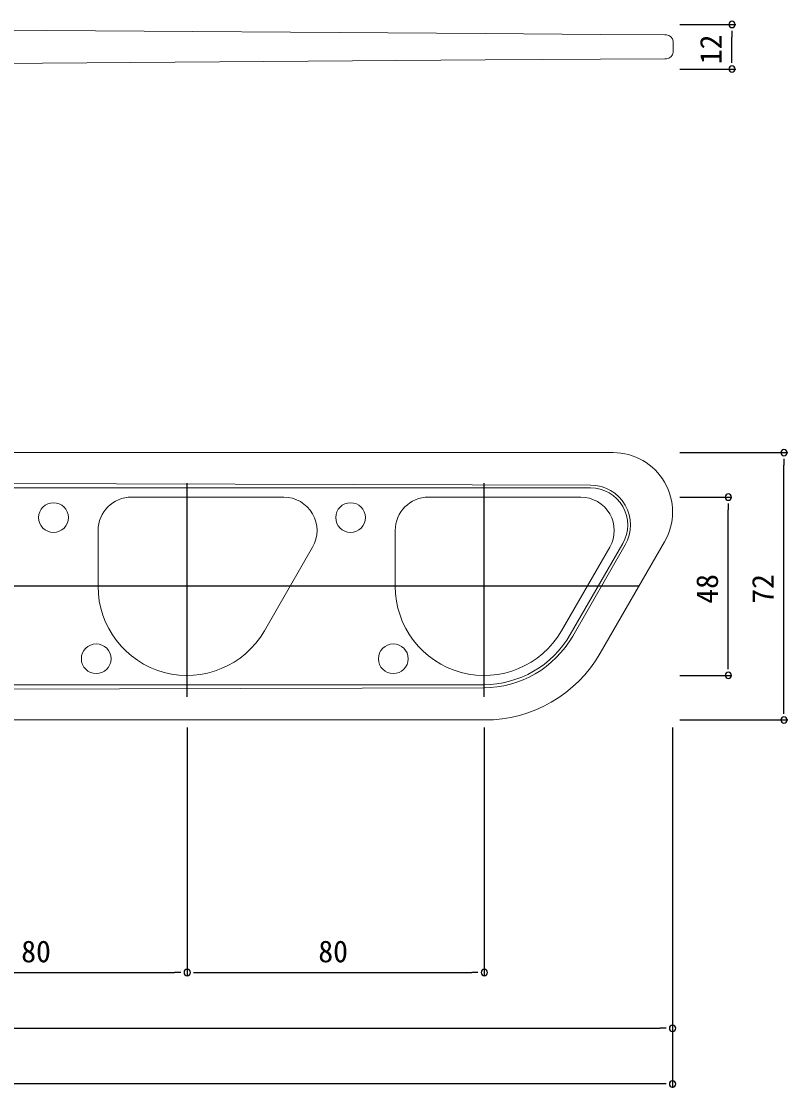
# Model space of a CAD drawing. Units: millimetres, scale not verified. Extents: x -693 to 693, y -1120 to 1122.
# Drawn here: x -137 to 69.3, y -529.6 to -242.5 of the extents above; entities that cross this region are included whole.
import ezdxf
from ezdxf.enums import TextEntityAlignment as Align

# ---------------------------------------------------------------- set-up
doc = ezdxf.new("R2010")
doc.units = ezdxf.units.MM
doc.header["$LTSCALE"] = 4
doc.layers.add('0-3_YKK_12', color=2, linetype='Continuous')
doc.layers.add('0-5_YKK_D', color=6, linetype='Continuous')
doc.layers.add('0-4_YKK_13', color=4, linetype='Continuous', lineweight=18)
doc.styles.add('ＭＳ ゴシック', font='')
doc.styles.get('ＭＳ ゴシック').set_extended_font_data('MS Gothic')

msp = doc.modelspace()

# ---------------------------------------------------------------- linework, layer by layer
at = {"layer": '0-3_YKK_12'}
for p, q in [((-92.349, -424.449), (-92.349, -366.849)), ((-12.349, -424.449), (-12.349, -366.849)), ((29.267, -394.649), (-375.452, -394.649))]:
    msp.add_line(p, q, dxfattribs=at)
at = {"layer": '0-4_YKK_13'}
for p, q in [((-362.674, -243.38), (-12.128, -245.828)), ((18.948, -246.045), (-12.128, -245.828)), ((18.948, -246.045), (36.676, -246.168)), ((38.462, -247.906), (38.513, -249.38)), ((38.513, -249.38), (38.462, -250.855)), ((18.948, -252.716), (36.676, -252.592)), ((36.676, -252.592), (36.273, -252.595)), ((-362.674, -255.38), (-12.128, -252.933)), ((18.948, -252.716), (-12.128, -252.933)), ((-372.676, -358.649), (22.339, -358.649)), ((16.276, -367.384), (-362.849, -366.42)), ((16.276, -368.149), (-370.537, -368.149)), ((-107.349, -370.649), (-66.368, -370.649)), ((-27.349, -370.649), (13.632, -370.649)), ((-116.349, -394.649), (-116.349, -379.649)), ((-36.349, -394.649), (-36.349, -379.649)), ((-58.574, -384.149), (-71.564, -406.649)), ((21.426, -384.149), (8.436, -406.649)), ((10.792, -407.649), (24.937, -383.149)), ((11.465, -408.038), (25.579, -383.52)), ((36.195, -382.649), (18.875, -412.649)), ((-368.227, -421.148), (-12.591, -421.149)), ((-362.849, -422.878), (-12.591, -421.988)), ((-12.302, -430.649), (-371.424, -430.649))]:
    msp.add_line(p, q, dxfattribs=at)
at = {"layer": '0-4_YKK_13', "color": 7}
msp.add_line((36.676, -246.168), (36.273, -246.166), dxfattribs=at)
at = {"layer": '0-4_YKK_13'}
for centre in [(-128.349, -376.149), (-48.349, -376.149), (-116.849, -414.149), (-36.849, -414.149)]:
    msp.add_circle(centre, 4, dxfattribs=at)
for centre, radius, start, end in [((36.663, -247.968), 1.8, 2, 89.6), ((36.663, -250.792), 1.8, 270.4, 358), ((22.339, -374.649), 16, 330, 90), ((16.276, -378.149), 10, 330, 90), ((-107.349, -379.649), 9, 90, 180), ((-66.368, -379.649), 9, 330, 90), ((-27.349, -379.649), 9, 90, 180), ((13.632, -379.649), 9, 330, 90), ((-92.349, -394.649), 24, 180, 330), ((-12.349, -394.649), 24, 180, 330), ((-12.591, -394.149), 27, 270, 330), ((-12.302, -394.649), 36, 270, 330)]:
    msp.add_arc(centre, radius, start, end, dxfattribs=at)
for centre, major_axis, start_param, end_param in [((16.249, -378.149), (-10.766, 0), 2.619263, 4.7098479), ((-12.662, -394.149), (-27.839, 0), 1.5733374, 2.619263)]:
    msp.add_ellipse(centre, major_axis=major_axis, ratio=0.999997, start_param=start_param, end_param=end_param, dxfattribs=at)
at = {"layer": '0-5_YKK_D'}
for p, q in [((40.339, -243.38), (55.339, -243.38)), ((54.339, -245.08), (54.339, -246.78)), ((54.339, -251.98), (54.339, -246.78)), ((54.339, -253.68), (54.339, -251.98)), ((40.339, -255.38), (55.339, -255.38)), ((40.339, -358.649), (69.339, -358.649)), ((68.339, -360.349), (68.339, -362.049)), ((68.339, -427.249), (68.339, -362.049)), ((40.339, -370.649), (54.339, -370.649)), ((53.339, -372.349), (53.339, -374.049)), ((53.339, -415.249), (53.339, -374.049)), ((53.339, -416.949), (53.339, -415.249)), ((40.339, -418.649), (54.339, -418.649)), ((68.339, -428.949), (68.339, -427.249)), ((40.339, -430.649), (69.339, -430.649)), ((-92.349, -432.649), (-92.349, -499.649)), ((-92.349, -432.649), (-92.349, -499.649)), ((-12.349, -432.649), (-12.349, -499.649)), ((38.339, -432.649), (38.339, -514.649)), ((38.339, -433.649), (38.339, -529.649)), ((-168.949, -498.649), (-95.749, -498.649)), ((-94.049, -498.649), (-95.749, -498.649)), ((-90.649, -498.649), (-88.949, -498.649)), ((-88.949, -498.649), (-15.749, -498.649)), ((-14.049, -498.649), (-15.749, -498.649)), ((-465.949, -513.649), (34.939, -513.649)), ((36.639, -513.649), (34.939, -513.649)), ((34.939, -528.649), (-480.949, -528.649)), ((36.639, -528.649), (34.939, -528.649))]:
    msp.add_line(p, q, dxfattribs=at)
for centre, start, end in [((54.339, -243.38), 90, 270), ((54.339, -243.38), 270, 90), ((54.339, -255.38), 90, 270), ((54.339, -255.38), 270, 90), ((68.339, -358.649), 90, 270), ((68.339, -358.649), 270, 90), ((53.339, -370.649), 90, 270), ((53.339, -370.649), 270, 90), ((53.339, -418.649), 90, 270), ((53.339, -418.649), 270, 90), ((68.339, -430.649), 90, 270), ((68.339, -430.649), 270, 90), ((-92.349, -498.649), 0, 180), ((-92.349, -498.649), 0, 180), ((-92.349, -498.649), 180, 0), ((-92.349, -498.649), 180, 0), ((-12.349, -498.649), 0, 180), ((-12.349, -498.649), 180, 0), ((38.339, -513.649), 0, 180), ((38.339, -513.649), 180, 0), ((38.339, -528.649), 0, 180), ((38.339, -528.649), 180, 0)]:
    msp.add_arc(centre, 0.85, start, end, dxfattribs=at)

# ---------------------------------------------------------------- texts
at = {"layer": '0-5_YKK_D', "style": 'ＭＳ ゴシック'}
for s, p in [('12', (53.339, -254.074)), ('48', (52.339, -399.342)), ('72', (67.339, -399.342))]:
    msp.add_text(s, height=5.865, rotation=90, dxfattribs=at).set_placement(p, align=Align.BOTTOM_LEFT)
for p in [(-137.042, -497.649), (-57.042, -497.649)]:
    msp.add_text('80', height=5.865, dxfattribs=at).set_placement(p, align=Align.BOTTOM_LEFT)

doc.saveas('drawing.dxf')
